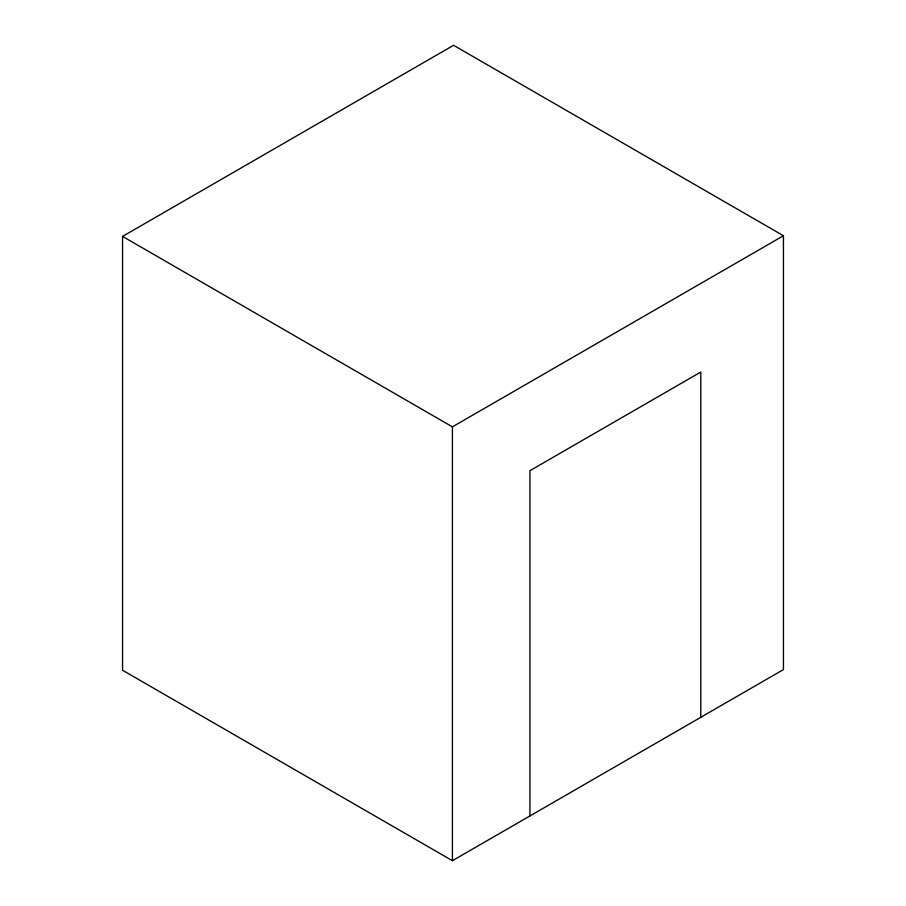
<?xml version="1.0" encoding="UTF-8"?>
<svg xmlns="http://www.w3.org/2000/svg" width="906" height="906" viewBox="0 0 906 906"><rect width="100%" height="100%" fill="white"/><g stroke="black" fill="none" stroke-linecap="round" stroke-linejoin="round"><path stroke-width="1.36" d="M122.559 236.409L453.578 45.3L783.441 235.741L783.441 669.591L452.422 860.7L122.559 670.259L122.559 236.409L452.422 426.851L783.441 235.741M700.791 717.303L700.791 372.049L529.931 470.69L529.931 815.955M452.422 426.851L452.422 860.7"/></g></svg>
